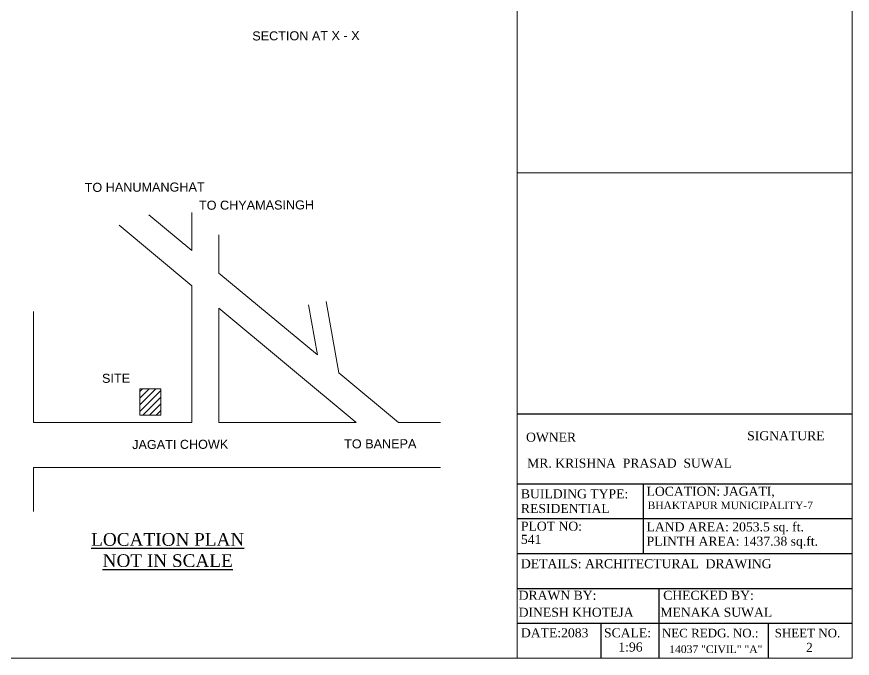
# Model space of a CAD drawing. Header units: inches. Extents: x 151827 to 346502, y -56182 to -23217.
# Drawn here: x 157357 to 158466, y -33102 to -32251 of the extents above; entities that cross this region are included whole.
import ezdxf

# ---------------------------------------------------------------- set-up
doc = ezdxf.new("R2010")
doc.units = ezdxf.units.IN
doc.header["$LTSCALE"] = 5
doc.header["$MEASUREMENT"] = 0
for name, color, linetype, lineweight in [('1', 7, 'Continuous', 25), ('A-WALL', 7, 'Continuous', 9), ('ele1', 21, 'Continuous', 20)]:
    doc.layers.add(name, color=color, linetype=linetype, lineweight=lineweight)
for name, color, linetype in [('column', 4, 'Continuous'), ('TEXT', 6, 'Continuous'), ('WALL', 7, 'Continuous')]:
    doc.layers.add(name, color=color, linetype=linetype)
doc.styles.add('DIMTEXT', font='arial.ttf', dxfattribs={"height": 8})
doc.styles.add('ordinary', font='times.ttf')

msp = doc.modelspace()

# ---------------------------------------------------------------- hatches: boundary and pattern name
at = {"layer": 'WALL', "linetype": 'ByBlock', "ltscale": 5, "true_color": 0xf8991e}
h = msp.add_hatch(dxfattribs=at)
h.set_pattern_fill('ANSI31', color=30, scale=50)
h.set_pattern_definition([(45, (144888.4404, -28754.17), (-4.4194174, 4.4194174), [])])
h.paths.add_polyline_path([(157520.1, -32779.8), (157547.9, -32779.8), (157547.9, -32744.9), (157520.1, -32744.9)])

# ---------------------------------------------------------------- linework, layer by layer
at = {"layer": '1'}
for p, q in [((158021.2, -32778.2, -72.7), (158465.9, -32778.2, -72.7)), ((158021.2, -32870.9, -72.7), (158465.9, -32870.9, -72.7)), ((158188.1, -32870.9, -72.7), (158188.1, -32963.5, -72.7)), ((158021.2, -32917.2, -72.7), (158465.9, -32917.2, -72.7)), ((158021.2, -32963.5, -72.7), (158465.9, -32963.5, -72.7)), ((158021.2, -33009.8, -72.7), (158465.9, -33009.8, -72.7)), ((158209.3, -33009.8, -72.7), (158209.3, -33102.5, -72.7)), ((158021.2, -33056.1, -72.7), (158465.9, -33056.1, -72.7)), ((158132.4, -33102.5, -72.7), (158132.4, -33056.1, -72.7)), ((158354.7, -33102.5, -72.7), (158354.7, -33056.1, -72.7))]:
    msp.add_line(p, q, dxfattribs=at)
at = {"layer": 'A-WALL', "ltscale": 5}
for p, q in [((157589.2, -32561.5, -72.7), (157589.2, -32511, -72.7)), ((157589.2, -32561.5, -72.7), (157532.1, -32514, -72.7)), ((157589.2, -32608.3, -72.7), (157492.7, -32528, -72.7)), ((157625.2, -32591.4, -72.7), (157625.2, -32540.9, -72.7)), ((157755.9, -32700.1, -72.7), (157625.2, -32591.4, -72.7)), ((157589.2, -32789.5, -72.7), (157589.2, -32608.3, -72.7)), ((157784.5, -32723.8, -72.7), (157767.6, -32629.2, -72.7)), ((157379, -32789.5, -72.7), (157379, -32642.5, -72.7)), ((157625.2, -32789.5, -72.7), (157625.2, -32638.2, -72.7)), ((157807.2, -32789.5, -72.7), (157625.2, -32638.2, -72.7)), ((157755.9, -32700.1, -72.7), (157744, -32633.4, -72.7)), ((157863.5, -32789.5, -72.7), (157784.5, -32723.8, -72.7)), ((157379, -32789.5, -72.7), (157589.2, -32789.5, -72.7)), ((157625.2, -32789.5, -72.7), (157807.2, -32789.5, -72.7)), ((157863.5, -32789.5, -72.7), (157919.3, -32789.5, -72.7)), ((157379, -32849.5, -72.7), (157919.3, -32849.5, -72.7)), ((157379, -32907.8, -72.7), (157379, -32849.5, -72.7))]:
    msp.add_line(p, q, dxfattribs=at)
at = {"layer": 'A-WALL', "ltscale": 5, "elevation": -72.7}
msp.add_lwpolyline([(157520.1, -32744.9), (157547.9, -32744.9), (157547.9, -32779.8), (157520.1, -32779.8)], close=True, dxfattribs=at)
at = {"layer": 'ele1'}
for p, q in [((158021.2, -33102.5, -72.7), (158021.2, -30947.1, -72.7)), ((158465.9, -32458.5, -72.7), (158021.2, -32458.5, -72.7))]:
    msp.add_line(p, q, dxfattribs=at)
at = {"layer": 'ele1', "elevation": -72.7}
msp.add_lwpolyline([(155380.9, -30947.1), (158465.9, -30947.1), (158465.9, -33102.5), (155380.9, -33102.5)], close=True, dxfattribs=at)
msp.add_lwpolyline([(155380.9, -30947.1), (158465.9, -30947.1), (158465.9, -33102.5), (155380.9, -33102.5)], close=True, dxfattribs=at)

# ---------------------------------------------------------------- texts
at = {"layer": '1', "style": 'ordinary'}
for s, height, p in [('OWNER', 12, (158032.8, -32815.2, -72.7)), ('SIGNATURE', 12, (158326.4, -32813.2, -72.7)), ('MR. KRISHNA  PRASAD  SUWAL', 12, (158034.3, -32849.6, -72.7)), ('LOCATION: JAGATI,', 12, (158192.8, -32886.9, -72.7)), ('BUILDING TYPE:  ', 12, (158026, -32890.3, -72.7)), ('RESIDENTIAL', 12, (158026, -32909.8, -72.7)), ('BHAKTAPUR MUNICIPALITY-7', 10.08, (158194.2, -32904.6, -72.7)), ('PLOT NO: ', 12, (158026, -32933.2, -72.7)), ('LAND AREA: 2053.5 sq. ft. ', 12, (158192.8, -32934.1, -72.7)), ('541', 12, (158026, -32950.7, -72.7)), ('PLINTH AREA: 1437.38 sq.ft.', 12, (158192.8, -32953.1, -72.7)), ('DETAILS: ARCHITECTURAL  DRAWING ', 12, (158026, -32983, -72.7)), ('DRAWN BY:', 12, (158023, -33024.9, -72.7)), ('CHECKED BY: ', 12, (158214.9, -33024.9, -72.7)), ('DINESH KHOTEJA', 12, (158023, -33047.4, -72.7)), ('MENAKA SUWAL', 12, (158211.1, -33047.4, -72.7)), ('DATE:2083', 12, (158026, -33074.7, -72.7)), ('SCALE:', 12, (158136.3, -33074.7, -72.7)), ('NEC REDG. NO.:', 11.4, (158213.2, -33074.7, -72.7)), ('SHEET NO.', 11.4, (158362.9, -33074.7, -72.7)), ('14037 "CIVIL" "A"', 10.2, (158222.9, -33095.5, -72.7)), ('2', 12, (158404.4, -33094, -72.7))]:
    msp.add_text(s, height=height, dxfattribs=at).set_placement(p)
msp.add_attdef('1:96', (158155.3, -33093.5, -72.7), 'SCALE', height=12, dxfattribs=at)
at = {"layer": 'column', "color": 0, "char_height": 12, "width": 216.272, "attachment_point": 2, "rotation": 0.2057, "style": 'DIMTEXT'}
for s, insert in [('SECTION AT X - X', (157740.6, -32270.6, -72.7)), ('TO HANUMANGHAT', (157526.5, -32471.5, -72.7)), ('TO CHYAMASINGH', (157675, -32495.2, -72.7)), ('SITE', (157488.5, -32725, -72.7)), ('JAGATI CHOWK', (157573.7, -32812.7, -72.7)), ('TO BANEPA', (157839.3, -32811.9, -72.7))]:
    msp.add_mtext(s, dxfattribs=dict(at, insert=insert))
at = {"layer": 'TEXT', "insert": (157557.1, -32981.6, -72.7), "char_height": 16.875, "attachment_point": 8, "rotation": 359.9996, "style": 'ordinary'}
msp.add_mtext_dynamic_manual_height_columns('{\\LLOCATION PLAN\\PNOT IN SCALE}', width=232.087, gutter_width=1720.7, heights=[0], dxfattribs=at)

doc.saveas('drawing.dxf')
